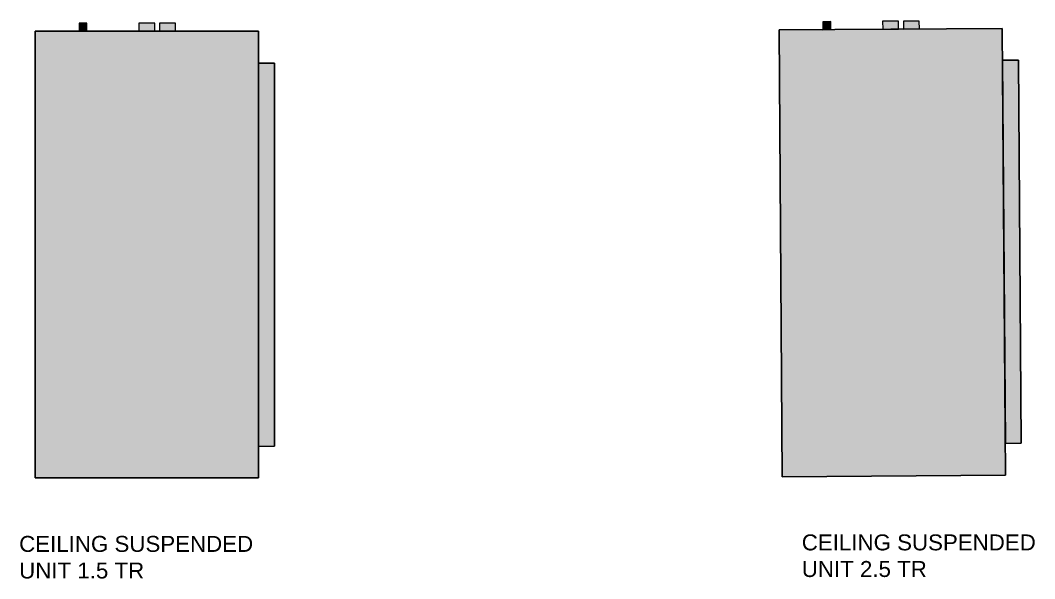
# Model space of a CAD drawing. Header units: millimetres. Extents: x 177 to 25619, y -4018 to 1995.
# Drawn here: x 2887 to 6067, y -195 to 1555 of the extents above; entities that cross this region are included whole.
import ezdxf

# ---------------------------------------------------------------- set-up
doc = ezdxf.new("R2010")
doc.units = ezdxf.units.MM
for name, color, linetype, lineweight in [('CEILING SUSPENDED UNIT 1.5 TR', 7, 'Continuous', 9), ('CEILING SUSPENDED UNIT 2.5 TR', 5, 'Continuous', 9), ('G-ANNO-TEXT', 7, 'Continuous', 9)]:
    doc.layers.add(name, color=color, linetype=linetype, lineweight=lineweight)
doc.styles.get("Standard").update_dxf_attribs({"font": 'arial.ttf'})

# ---------------------------------------------------------------- blocks, each defined once
blk = doc.blocks.new('SYS_HV_MCH_UnitaryEquipment_FCU1 - SYS_UnitaryEquipment_FCU300x1400x700_Circuit 2-V115-CONCOURSE LEVEL')
at = {"layer": 'CEILING SUSPENDED UNIT 1.5 TR', "true_color": 0xff00ff}
for points in [[(700, -350), (700, 350), (-700, 350), (-700, -350), (648.7, -350)], [(725, 187.9), (725, 212.1), (700, 210.8), (700, 187.9)], [(725, -24.1), (725, 24.1), (700, 24.1), (700, -24.1)], [(725, -89.1), (725, -40.9), (700, -40.9), (700, -89.1)], [(600, -400), (600, -350), (-600, -350), (-600, -400), (212.8, -400)]]:
    blk.add_hatch(color=6, dxfattribs=at).paths.add_polyline_path(points)
at = {"layer": 'CEILING SUSPENDED UNIT 1.5 TR', "color": 6, "true_color": 0xff00ff}
for p, q in [((700, 350), (-700, 350)), ((-700, 350), (-700, -350)), ((-700, -350), (-700, 350)), ((-700, 350), (700, 350)), ((700, -350), (700, 350)), ((700, 350), (700, -350)), ((725, 212.5), (700, 212.5)), ((700, 212.5), (700, 187.5)), ((700, 212.5), (700, 187.5)), ((725, 187.5), (725, 212.5)), ((725, 187.5), (725, 212.5)), ((700, 187.5), (725, 187.5)), ((725, 25), (700, 25)), ((700, 25), (700, -25)), ((700, 25), (700, -25)), ((725, -25), (725, 25)), ((725, -25), (725, 25)), ((700, -25), (725, -25)), ((725, -40), (700, -40)), ((700, -40), (700, -90)), ((700, -40), (700, -90)), ((725, -90), (725, -40)), ((725, -90), (725, -40)), ((700, -90), (725, -90)), ((-700, -350), (700, -350)), ((700, -350), (-700, -350)), ((600, -350), (-600, -350)), ((-600, -350), (600, -350)), ((-600, -350), (-600, -400)), ((-600, -350), (-600, -400)), ((600, -400), (600, -350)), ((600, -350), (600, -400)), ((600, -400), (-600, -400)), ((-600, -400), (600, -400))]:
    blk.add_line(p, q, dxfattribs=at)
blk = doc.blocks.new('SYS_HV_MCH_UnitaryEquipment_FCU1 - SYS_UnitaryEquipment_FCU300x1400x700_Circuit 1-V142-CONCOURSE LEVEL')
at = {"layer": 'CEILING SUSPENDED UNIT 1.5 TR'}
for points in [[(-700, 350), (-700, -350), (700, -350), (700, 350), (-532, 350)], [(700, 212.1), (700, 187.9), (725, 189.2), (725, 212.1), (704.1, 212.1)], [(700, 24.1), (700, -24.1), (725, -24.1), (725, 24.1), (702.7, 24.1)], [(700, -40.9), (701.9, -89.1), (725, -89.1), (725, -40.9), (702.2, -40.9)], [(-600, -350), (-600, -400), (600, -400), (600, -350), (-537.1, -350)]]:
    blk.add_hatch(color=5, dxfattribs=at).paths.add_polyline_path(points)
at = {"layer": 'CEILING SUSPENDED UNIT 1.5 TR', "color": 5}
for p, q in [((700, 350), (-700, 350)), ((-700, 350), (-700, -350)), ((-700, -350), (-700, 350)), ((-700, 350), (700, 350)), ((700, -350), (700, 350)), ((700, 350), (700, -350)), ((725, 212.5), (700, 212.5)), ((700, 212.5), (700, 187.5)), ((700, 212.5), (700, 187.5)), ((725, 187.5), (725, 212.5)), ((725, 187.5), (725, 212.5)), ((700, 187.5), (725, 187.5)), ((725, 25), (700, 25)), ((700, 25), (700, -25)), ((700, 25), (700, -25)), ((725, -25), (725, 25)), ((725, -25), (725, 25)), ((700, -25), (725, -25)), ((725, -40), (700, -40)), ((700, -40), (700, -90)), ((700, -40), (700, -90)), ((725, -90), (725, -40)), ((725, -90), (725, -40)), ((700, -90), (725, -90)), ((-700, -350), (700, -350)), ((700, -350), (-700, -350)), ((600, -350), (-600, -350)), ((-600, -350), (600, -350)), ((-600, -350), (-600, -400)), ((-600, -350), (-600, -400)), ((600, -400), (600, -350)), ((600, -350), (600, -400)), ((600, -400), (-600, -400)), ((-600, -400), (600, -400))]:
    blk.add_line(p, q, dxfattribs=at)

msp = doc.modelspace()

# ---------------------------------------------------------------- block references
at = {"layer": 'CEILING SUSPENDED UNIT 1.5 TR', "color": 6, "true_color": 0xff00ff, "rotation": 90}
msp.add_blockref('SYS_HV_MCH_UnitaryEquipment_FCU1 - SYS_UnitaryEquipment_FCU300x1400x700_Circuit 2-V115-CONCOURSE LEVEL', (3283.7, 820.8), dxfattribs=at)
at = {"layer": 'CEILING SUSPENDED UNIT 2.5 TR', "color": 3, "true_color": 0x00ff00, "rotation": 90.41577768215237}
msp.add_blockref('SYS_HV_MCH_UnitaryEquipment_FCU1 - SYS_UnitaryEquipment_FCU300x1400x700_Circuit 1-V142-CONCOURSE LEVEL', (5620.5, 826.8), dxfattribs=at)

# ---------------------------------------------------------------- texts
at = {"layer": 'G-ANNO-TEXT', "char_height": 50, "attachment_point": 1}
for s, insert in [('CEILING SUSPENDED UNIT 1.5 TR', (2883.6, -60.9)), ('CEILING SUSPENDED UNIT 2.5 TR', (5336.8, -56.2))]:
    msp.add_mtext_dynamic_manual_height_columns(s, width=763.492, gutter_width=12.5, heights=[0], dxfattribs=dict(at, insert=insert))

doc.saveas('drawing.dxf')
